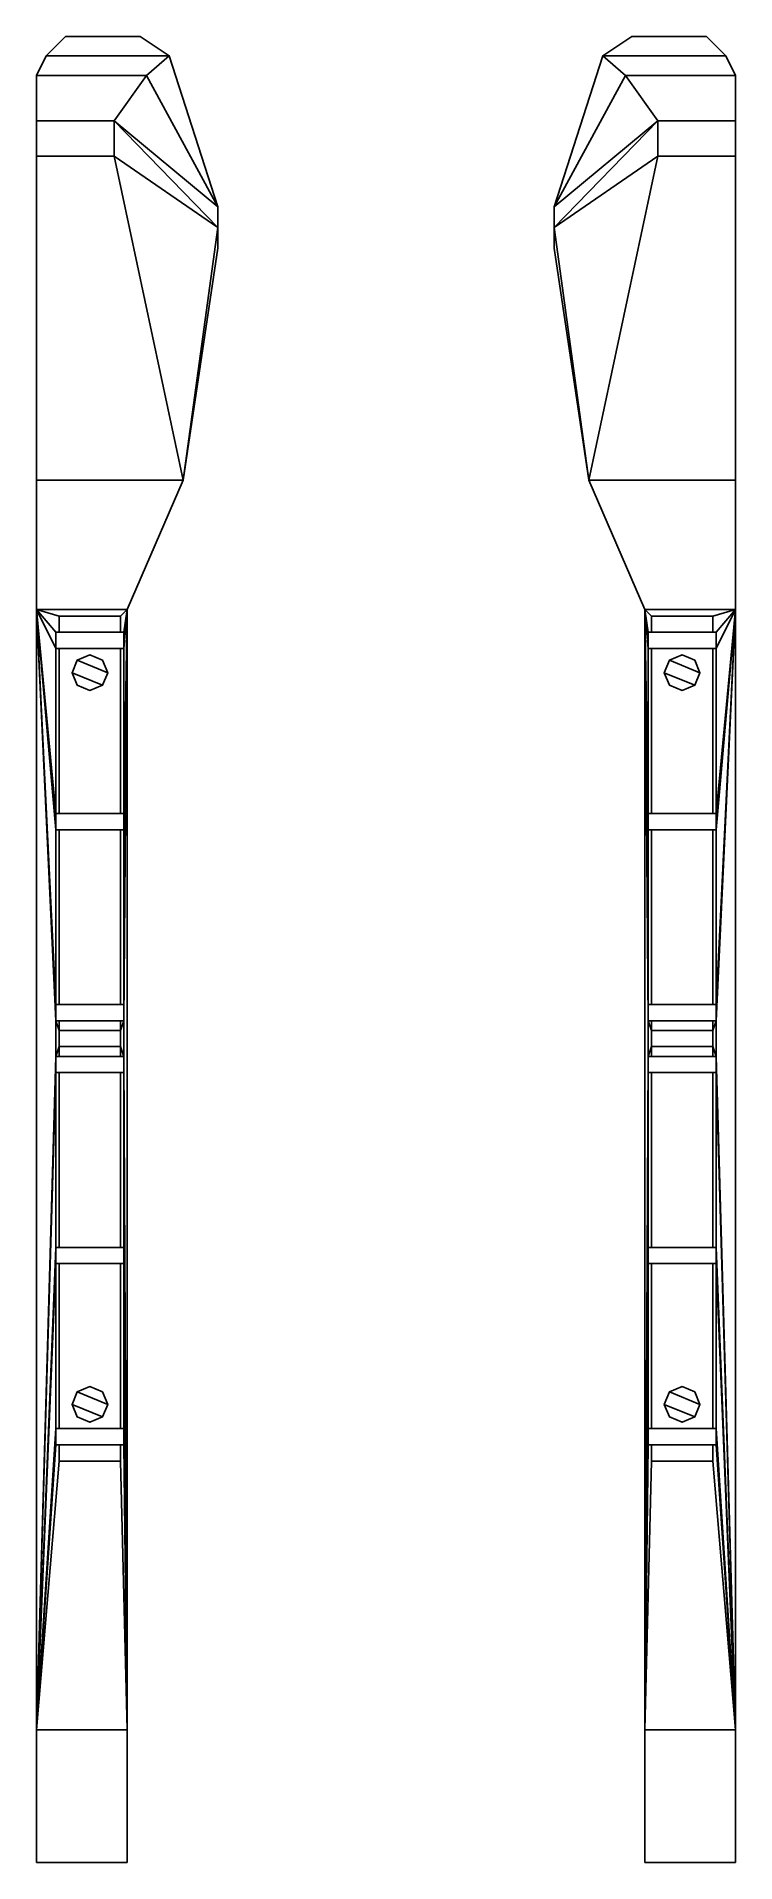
# Model space of a CAD drawing. Extents: x -1.08 to 1.08, y -2.81 to 2.83.
import ezdxf

# ---------------------------------------------------------------- set-up
doc = ezdxf.new("R2010")
doc.units = 0
doc.layers.add('FENDERS', color=1, linetype='CONTINUOUS')

msp = doc.modelspace()

# ---------------------------------------------------------------- linework, layer by layer
at = {"layer": 'FENDERS'}
for points in [[(-0.99, 2.83, 1.03), (-1.05, 2.77, 0.97), (-1.05, 2.77, 1.06), (-0.99, 2.83, 1.03)], [(-0.99, 2.83, 1.03), (-1.05, 2.77, 1.06), (-0.67, 2.77, 1.06), (-0.76, 2.83, 1.03)], [(-0.76, 2.83, 1.03), (-0.67, 2.77, 1.06), (-0.67, 2.77, 0.94), (-0.76, 2.83, 1.03)], [(0.76, 2.83, 1.03), (0.67, 2.77, 1.06), (1.05, 2.77, 1.06), (0.99, 2.83, 1.03)], [(0.76, 2.83, 1.03), (0.67, 2.77, 0.94), (0.67, 2.77, 1.06), (0.76, 2.83, 1.03)], [(0.99, 2.83, 1.03), (1.05, 2.77, 1.06), (1.05, 2.77, 0.97), (0.99, 2.83, 1.03)], [(-1.05, 2.77, 0.97), (-1.08, 2.71, 0.97), (-1.08, 2.71, 1.09), (-1.05, 2.77, 1.06)], [(-1.05, 2.77, 1.06), (-1.08, 2.71, 1.09), (-0.74, 2.71, 1.09), (-0.67, 2.77, 1.06)], [(-0.67, 2.77, 1.06), (-0.74, 2.71, 1.09), (-0.52, 2.3036, 0.6836)], [(-0.67, 2.77, 0.94), (-0.67, 2.77, 1.06), (-0.52, 2.3036, 0.6836)], [(0.52, 2.3036, 0.6836), (0.52, 2.3036, 0.6836), (0.74, 2.71, 1.09), (0.67, 2.77, 1.06)], [(0.67, 2.77, 0.94), (0.52, 2.3036, 0.6836), (0.67, 2.77, 1.06), (0.67, 2.77, 0.94)], [(0.67, 2.77, 1.06), (0.74, 2.71, 1.09), (1.08, 2.71, 1.09), (1.05, 2.77, 1.06)], [(1.05, 2.77, 1.06), (1.08, 2.71, 1.09), (1.08, 2.71, 0.97), (1.05, 2.77, 0.97)], [(-1.08, 2.71, 0.97), (-1.08, 2.57, 1.07), (-1.08, 2.57, 1.13), (-1.08, 2.71, 1.09)], [(-1.08, 2.71, 1.09), (-1.08, 2.57, 1.13), (-0.84, 2.57, 1.13), (-0.74, 2.71, 1.09)], [(-0.74, 2.71, 1.09), (-0.84, 2.57, 1.13), (-0.52, 2.3036, 0.6836)], [(0.52, 2.3036, 0.6836), (0.52, 2.3036, 0.6836), (0.84, 2.57, 1.13), (0.74, 2.71, 1.09)], [(0.74, 2.71, 1.09), (0.84, 2.57, 1.13), (1.08, 2.57, 1.13), (1.08, 2.71, 1.09)], [(1.08, 2.71, 1.09), (1.08, 2.57, 1.13), (1.08, 2.57, 1.07), (1.08, 2.71, 0.97)], [(-1.08, 2.57, 1.07), (-1.08, 2.46, 1.08), (-1.08, 2.46, 1.15), (-1.08, 2.57, 1.13)], [(-1.08, 2.57, 1.13), (-1.08, 2.46, 1.15), (-0.84, 2.46, 1.15), (-0.84, 2.57, 1.13)], [(-0.84, 2.57, 1.13), (-0.84, 2.46, 1.15), (-0.52, 2.24, 0.71)], [(-0.52, 2.3036, 0.6836), (-0.84, 2.57, 1.13), (-0.52, 2.24, 0.71)], [(0.52, 2.24, 0.71), (0.52, 2.24, 0.71), (0.84, 2.46, 1.15), (0.84, 2.57, 1.13)], [(0.52, 2.3036, 0.6836), (0.52, 2.3036, 0.6836), (0.52, 2.24, 0.71), (0.84, 2.57, 1.13)], [(0.84, 2.57, 1.13), (0.84, 2.46, 1.15), (1.08, 2.46, 1.15), (1.08, 2.57, 1.13)], [(1.08, 2.57, 1.13), (1.08, 2.46, 1.15), (1.08, 2.46, 1.08), (1.08, 2.57, 1.07)], [(-1.08, 2.46, 1.15), (-1.08, 1.46, 1.25), (-0.6265, 1.46, 1.25), (-0.84, 2.46, 1.15)], [(-1.08, 2.46, 1.08), (-1.08, 1.46, 1.19), (-1.08, 1.46, 1.25), (-1.08, 2.46, 1.15)], [(-0.84, 2.46, 1.15), (-0.6265, 1.46, 1.25), (-0.52, 2.24, 0.71)], [(0.52, 2.24, 0.71), (0.52, 2.24, 0.71), (0.6265, 1.46, 1.25), (0.84, 2.46, 1.15)], [(0.84, 2.46, 1.15), (0.6265, 1.46, 1.25), (1.08, 1.46, 1.25), (1.08, 2.46, 1.15)], [(1.08, 2.46, 1.15), (1.08, 1.46, 1.25), (1.08, 1.46, 1.19), (1.08, 2.46, 1.08)], [(-0.52, 2.24, 0.71), (-0.6265, 1.46, 1.25), (-0.52, 2.1764, 0.6836)], [(0.52, 2.1764, 0.6836), (0.52, 2.1764, 0.6836), (0.6265, 1.46, 1.25), (0.52, 2.24, 0.71)], [(-1.08, 1.46, 1.19), (-1.08, 1.06, 1.19), (-1.08, 1.06, 1.22), (-1.08, 1.46, 1.25)], [(-1.08, 1.46, 1.25), (-1.08, 1.06, 1.25), (-0.8, 1.06, 1.25), (-0.6265, 1.46, 1.25)], [(-1.08, 1.46, 1.25), (-1.08, 1.06, 1.22), (-1.08, 1.06, 1.25), (-1.08, 1.46, 1.25)], [(0.6265, 1.46, 1.25), (0.8, 1.06, 1.25), (1.08, 1.06, 1.25), (1.08, 1.46, 1.25)], [(1.08, 1.46, 1.25), (1.08, 1.06, 1.22), (1.08, 1.06, 1.19), (1.08, 1.46, 1.19)], [(1.08, 1.46, 1.25), (1.08, 1.06, 1.25), (1.08, 1.06, 1.22), (1.08, 1.46, 1.25)], [(-1.08, 1.06, 1.22), (-1.08, -2.4, 1.22), (-1.08, -2.4, 1.25), (-1.08, 1.06, 1.25)], [(-0.82, 1.04, 1.25), (-0.8, 1.06, 1.25), (-1.08, 1.06, 1.25), (-1.01, 1.04, 1.25)], [(-1.08, 1.06, 1.25), (-1.02, 0.99, 1.25), (-1.01, 0.99, 1.25), (-1.01, 1.04, 1.25)], [(-1.02, -0.32, 1.25), (-1.02, -0.21, 1.25), (-1.08, 1.06, 1.25), (-1.08, -2.4, 1.25)], [(-1.08, 1.06, 1.25), (-1.08, 1.06, 1.25), (-1.02, 0.94, 1.25), (-1.02, 0.99, 1.25)], [(-1.08, 1.06, 1.25), (-1.08, 1.06, 1.25), (-1.02, 0.43, 1.25), (-1.02, 0.94, 1.25)], [(-1.08, 1.06, 1.25), (-1.08, 1.06, 1.25), (-1.02, 0.38, 1.25), (-1.02, 0.43, 1.25)], [(-1.08, 1.06, 1.25), (-1.08, 1.06, 1.25), (-1.02, -0.16, 1.25), (-1.02, 0.38, 1.25)], [(-1.02, -0.16, 1.25), (-1.08, 1.06, 1.25), (-1.08, 1.06, 1.25), (-1.02, -0.21, 1.25)], [(-1.01, 1.04, 1.25), (-1.01, 0.99, 1.25), (-1.01, 0.99, 1.37), (-1.01, 1.04, 1.37)], [(-1.01, 1.04, 1.37), (-1.01, 0.99, 1.37), (-0.82, 0.99, 1.37), (-0.82, 1.04, 1.37)], [(-0.82, 1.04, 1.37), (-0.82, 1.04, 1.25), (-1.01, 1.04, 1.25), (-1.01, 1.04, 1.37)], [(-0.82, 0.99, 1.25), (-0.81, 0.99, 1.25), (-0.8, 1.06, 1.25), (-0.82, 1.04, 1.25)], [(-0.82, 0.99, 1.25), (-0.81, 0.99, 1.25), (-0.8, 1.06, 1.25), (-0.82, 1.04, 1.25)], [(-0.82, 0.99, 1.37), (-0.82, 0.99, 1.25), (-0.82, 1.04, 1.25), (-0.82, 1.04, 1.37)], [(-0.81, -0.21, 1.25), (-0.81, -0.32, 1.25), (-0.8, -2.4, 1.25), (-0.8, 1.06, 1.25)], [(-0.8, 1.06, 1.25), (-0.8, 1.06, 1.25), (-0.81, -0.16, 1.25), (-0.81, -0.21, 1.25)], [(-0.81, -0.16, 1.25), (-0.8, 1.06, 1.25), (-0.8, 1.06, 1.25), (-0.81, 0.38, 1.25)], [(-0.81, 0.43, 1.25), (-0.8, 1.06, 1.25), (-0.8, 1.06, 1.25), (-0.81, 0.94, 1.25)], [(-0.81, 0.38, 1.25), (-0.8, 1.06, 1.25), (-0.8, 1.06, 1.25), (-0.81, 0.43, 1.25)], [(-0.81, 0.94, 1.25), (-0.8, 1.06, 1.25), (-0.8, 1.06, 1.25), (-0.81, 0.99, 1.25)], [(0.81, -0.32, 1.25), (0.81, -0.21, 1.25), (0.8, 1.06, 1.25), (0.8, -2.4, 1.25)], [(0.8, 1.06, 1.25), (0.81, 0.99, 1.25), (0.82, 0.99, 1.25), (0.82, 1.04, 1.25)], [(0.8, 1.06, 1.25), (0.8, 1.06, 1.25), (0.81, 0.94, 1.25), (0.81, 0.99, 1.25)], [(0.8, 1.06, 1.25), (0.8, 1.06, 1.25), (0.81, 0.38, 1.25), (0.81, 0.43, 1.25)], [(0.8, 1.06, 1.25), (0.8, 1.06, 1.25), (0.81, 0.43, 1.25), (0.81, 0.94, 1.25)], [(0.8, 1.06, 1.25), (0.8, 1.06, 1.25), (0.81, -0.16, 1.25), (0.81, 0.38, 1.25)], [(0.81, -0.16, 1.25), (0.8, 1.06, 1.25), (0.8, 1.06, 1.25), (0.81, -0.21, 1.25)], [(1.01, 1.04, 1.25), (1.08, 1.06, 1.25), (0.8, 1.06, 1.25), (0.82, 1.04, 1.25)], [(0.82, 1.04, 1.25), (0.82, 0.99, 1.25), (0.82, 0.99, 1.37), (0.82, 1.04, 1.37)], [(0.82, 1.04, 1.37), (0.82, 0.99, 1.37), (1.01, 0.99, 1.37), (1.01, 1.04, 1.37)], [(1.01, 1.04, 1.37), (1.01, 1.04, 1.25), (0.82, 1.04, 1.25), (0.82, 1.04, 1.37)], [(1.01, 0.99, 1.25), (1.02, 0.99, 1.25), (1.08, 1.06, 1.25), (1.01, 1.04, 1.25)], [(1.01, 0.99, 1.37), (1.01, 0.99, 1.25), (1.01, 1.04, 1.25), (1.01, 1.04, 1.37)], [(1.02, 0.94, 1.25), (1.08, 1.06, 1.25), (1.08, 1.06, 1.25), (1.02, 0.99, 1.25)], [(1.02, 0.43, 1.25), (1.08, 1.06, 1.25), (1.08, 1.06, 1.25), (1.02, 0.94, 1.25)], [(1.02, 0.38, 1.25), (1.08, 1.06, 1.25), (1.08, 1.06, 1.25), (1.02, 0.43, 1.25)], [(1.08, 1.06, 1.25), (1.08, 1.06, 1.25), (1.02, -0.16, 1.25), (1.02, -0.21, 1.25)], [(1.02, -0.16, 1.25), (1.08, 1.06, 1.25), (1.08, 1.06, 1.25), (1.02, 0.38, 1.25)], [(1.02, -0.21, 1.25), (1.02, -0.32, 1.25), (1.08, -2.4, 1.25), (1.08, 1.06, 1.25)], [(1.08, -2.4, 1.22), (1.08, 1.06, 1.22), (1.08, 1.06, 1.25), (1.08, -2.4, 1.25)], [(-1.01, 0.99, 1.25), (-1.02, 0.99, 1.25), (-1.02, 0.99, 1.38), (-1.01, 0.99, 1.37)], [(-1.01, 0.99, 1.37), (-1.02, 0.99, 1.38), (-0.81, 0.99, 1.38), (-0.82, 0.99, 1.37)], [(-1.02, 0.99, 1.38), (-1.02, 0.94, 1.38), (-0.81, 0.94, 1.38), (-0.81, 0.99, 1.38)], [(-1.02, 0.99, 1.25), (-1.02, 0.94, 1.25), (-1.02, 0.94, 1.38), (-1.02, 0.99, 1.38)], [(-0.81, 0.99, 1.38), (-0.81, 0.99, 1.25), (-0.82, 0.99, 1.25), (-0.82, 0.99, 1.37)], [(-0.81, 0.94, 1.38), (-0.81, 0.94, 1.25), (-0.81, 0.99, 1.25), (-0.81, 0.99, 1.38)], [(0.81, 0.99, 1.38), (0.81, 0.94, 1.38), (1.02, 0.94, 1.38), (1.02, 0.99, 1.38)], [(0.81, 0.99, 1.25), (0.81, 0.94, 1.25), (0.81, 0.94, 1.38), (0.81, 0.99, 1.38)], [(0.82, 0.99, 1.37), (0.81, 0.99, 1.38), (1.02, 0.99, 1.38), (1.01, 0.99, 1.37)], [(0.82, 0.99, 1.25), (0.81, 0.99, 1.25), (0.81, 0.99, 1.38), (0.82, 0.99, 1.37)], [(1.02, 0.99, 1.38), (1.02, 0.99, 1.25), (1.01, 0.99, 1.25), (1.01, 0.99, 1.37)], [(1.02, 0.94, 1.38), (1.02, 0.94, 1.25), (1.02, 0.99, 1.25), (1.02, 0.99, 1.38)], [(-1.02, 0.94, 1.38), (-1.02, 0.94, 1.25), (-1.01, 0.94, 1.25), (-1.01, 0.94, 1.37)], [(-0.82, 0.94, 1.37), (-0.81, 0.94, 1.38), (-1.02, 0.94, 1.38), (-1.01, 0.94, 1.37)], [(-1.02, 0.94, 1.25), (-1.02, 0.43, 1.25), (-1.01, 0.43, 1.25), (-1.01, 0.94, 1.25)], [(-1.01, 0.94, 1.25), (-1.01, 0.43, 1.25), (-1.01, 0.43, 1.37), (-1.01, 0.94, 1.37)], [(-1.01, 0.94, 1.37), (-1.01, 0.43, 1.37), (-0.82, 0.43, 1.37), (-0.82, 0.94, 1.37)], [(-0.86, 0.865, 1.39), (-0.9539, 0.9039, 1.39), (-0.97, 0.865, 1.39), (-0.8761, 0.8261, 1.39)], [(-0.9539, 0.9039, 1.37), (-0.97, 0.865, 1.37), (-0.97, 0.865, 1.39), (-0.9539, 0.9039, 1.39)], [(-0.8761, 0.9039, 1.39), (-0.915, 0.92, 1.39), (-0.9539, 0.9039, 1.39), (-0.86, 0.865, 1.39)], [(-0.915, 0.92, 1.37), (-0.9539, 0.9039, 1.37), (-0.9539, 0.9039, 1.39), (-0.915, 0.92, 1.39)], [(-0.8761, 0.9039, 1.37), (-0.915, 0.92, 1.37), (-0.915, 0.92, 1.39), (-0.8761, 0.9039, 1.39)], [(-0.86, 0.865, 1.37), (-0.8761, 0.9039, 1.37), (-0.8761, 0.9039, 1.39), (-0.86, 0.865, 1.39)], [(-0.82, 0.94, 1.25), (-0.81, 0.94, 1.25), (-0.81, 0.94, 1.38), (-0.82, 0.94, 1.37)], [(-0.82, 0.43, 1.37), (-0.82, 0.43, 1.25), (-0.82, 0.94, 1.25), (-0.82, 0.94, 1.37)], [(-0.82, 0.43, 1.25), (-0.81, 0.43, 1.25), (-0.81, 0.94, 1.25), (-0.82, 0.94, 1.25)], [(1.01, 0.94, 1.37), (1.02, 0.94, 1.38), (0.81, 0.94, 1.38), (0.82, 0.94, 1.37)], [(0.81, 0.94, 1.38), (0.81, 0.94, 1.25), (0.82, 0.94, 1.25), (0.82, 0.94, 1.37)], [(0.81, 0.94, 1.25), (0.81, 0.43, 1.25), (0.82, 0.43, 1.25), (0.82, 0.94, 1.25)], [(0.82, 0.94, 1.25), (0.82, 0.43, 1.25), (0.82, 0.43, 1.37), (0.82, 0.94, 1.37)], [(0.82, 0.94, 1.37), (0.82, 0.43, 1.37), (1.01, 0.43, 1.37), (1.01, 0.94, 1.37)], [(0.8761, 0.9039, 1.37), (0.86, 0.865, 1.37), (0.86, 0.865, 1.39), (0.8761, 0.9039, 1.39)], [(0.97, 0.865, 1.39), (0.8761, 0.9039, 1.39), (0.86, 0.865, 1.39), (0.9539, 0.8261, 1.39)], [(0.915, 0.92, 1.37), (0.8761, 0.9039, 1.37), (0.8761, 0.9039, 1.39), (0.915, 0.92, 1.39)], [(0.9539, 0.9039, 1.39), (0.915, 0.92, 1.39), (0.8761, 0.9039, 1.39), (0.97, 0.865, 1.39)], [(0.9539, 0.9039, 1.37), (0.915, 0.92, 1.37), (0.915, 0.92, 1.39), (0.9539, 0.9039, 1.39)], [(0.97, 0.865, 1.37), (0.9539, 0.9039, 1.37), (0.9539, 0.9039, 1.39), (0.97, 0.865, 1.39)], [(1.01, 0.43, 1.37), (1.01, 0.43, 1.25), (1.01, 0.94, 1.25), (1.01, 0.94, 1.37)], [(1.01, 0.94, 1.25), (1.02, 0.94, 1.25), (1.02, 0.94, 1.38), (1.01, 0.94, 1.37)], [(1.01, 0.43, 1.25), (1.02, 0.43, 1.25), (1.02, 0.94, 1.25), (1.01, 0.94, 1.25)], [(-0.8761, 0.8261, 1.39), (-0.97, 0.865, 1.39), (-0.9539, 0.8261, 1.39), (-0.915, 0.81, 1.39)], [(-0.97, 0.865, 1.37), (-0.9539, 0.8261, 1.37), (-0.9539, 0.8261, 1.39), (-0.97, 0.865, 1.39)], [(-0.8761, 0.8261, 1.37), (-0.86, 0.865, 1.37), (-0.86, 0.865, 1.39), (-0.8761, 0.8261, 1.39)], [(0.86, 0.865, 1.37), (0.8761, 0.8261, 1.37), (0.8761, 0.8261, 1.39), (0.86, 0.865, 1.39)], [(0.9539, 0.8261, 1.39), (0.86, 0.865, 1.39), (0.8761, 0.8261, 1.39), (0.915, 0.81, 1.39)], [(0.9539, 0.8261, 1.37), (0.97, 0.865, 1.37), (0.97, 0.865, 1.39), (0.9539, 0.8261, 1.39)], [(-0.9539, 0.8261, 1.37), (-0.915, 0.81, 1.37), (-0.915, 0.81, 1.39), (-0.9539, 0.8261, 1.39)], [(-0.915, 0.81, 1.37), (-0.8761, 0.8261, 1.37), (-0.8761, 0.8261, 1.39), (-0.915, 0.81, 1.39)], [(0.8761, 0.8261, 1.37), (0.915, 0.81, 1.37), (0.915, 0.81, 1.39), (0.8761, 0.8261, 1.39)], [(0.915, 0.81, 1.37), (0.9539, 0.8261, 1.37), (0.9539, 0.8261, 1.39), (0.915, 0.81, 1.39)], [(-1.02, 0.43, 1.25), (-1.02, 0.38, 1.25), (-1.02, 0.38, 1.38), (-1.02, 0.43, 1.38)], [(-1.02, 0.43, 1.38), (-1.02, 0.38, 1.38), (-0.81, 0.38, 1.38), (-0.81, 0.43, 1.38)], [(-1.01, 0.43, 1.37), (-1.02, 0.43, 1.38), (-0.81, 0.43, 1.38), (-0.82, 0.43, 1.37)], [(-1.01, 0.43, 1.25), (-1.02, 0.43, 1.25), (-1.02, 0.43, 1.38), (-1.01, 0.43, 1.37)], [(-0.81, 0.43, 1.38), (-0.81, 0.43, 1.25), (-0.82, 0.43, 1.25), (-0.82, 0.43, 1.37)], [(-0.81, 0.38, 1.38), (-0.81, 0.38, 1.25), (-0.81, 0.43, 1.25), (-0.81, 0.43, 1.38)], [(0.82, 0.43, 1.25), (0.81, 0.43, 1.25), (0.81, 0.43, 1.38), (0.82, 0.43, 1.37)], [(0.82, 0.43, 1.37), (0.81, 0.43, 1.38), (1.02, 0.43, 1.38), (1.01, 0.43, 1.37)], [(0.81, 0.43, 1.38), (0.81, 0.38, 1.38), (1.02, 0.38, 1.38), (1.02, 0.43, 1.38)], [(0.81, 0.43, 1.25), (0.81, 0.38, 1.25), (0.81, 0.38, 1.38), (0.81, 0.43, 1.38)], [(1.02, 0.43, 1.38), (1.02, 0.43, 1.25), (1.01, 0.43, 1.25), (1.01, 0.43, 1.37)], [(1.02, 0.38, 1.38), (1.02, 0.38, 1.25), (1.02, 0.43, 1.25), (1.02, 0.43, 1.38)], [(-0.82, 0.38, 1.37), (-0.81, 0.38, 1.38), (-1.02, 0.38, 1.38), (-1.01, 0.38, 1.37)], [(-1.02, 0.38, 1.38), (-1.02, 0.38, 1.25), (-1.01, 0.38, 1.25), (-1.01, 0.38, 1.37)], [(-1.02, 0.38, 1.25), (-1.02, -0.16, 1.25), (-1.01, -0.16, 1.25), (-1.01, 0.38, 1.25)], [(-1.01, 0.38, 1.25), (-1.01, -0.16, 1.25), (-1.01, -0.16, 1.37), (-1.01, 0.38, 1.37)], [(-1.01, 0.38, 1.37), (-1.01, -0.16, 1.37), (-0.82, -0.16, 1.37), (-0.82, 0.38, 1.37)], [(-0.82, -0.16, 1.37), (-0.82, -0.16, 1.25), (-0.82, 0.38, 1.25), (-0.82, 0.38, 1.37)], [(-0.82, 0.38, 1.25), (-0.81, 0.38, 1.25), (-0.81, 0.38, 1.38), (-0.82, 0.38, 1.37)], [(-0.82, -0.16, 1.25), (-0.81, -0.16, 1.25), (-0.81, 0.38, 1.25), (-0.82, 0.38, 1.25)], [(0.81, 0.38, 1.38), (0.81, 0.38, 1.25), (0.82, 0.38, 1.25), (0.82, 0.38, 1.37)], [(1.01, 0.38, 1.37), (1.02, 0.38, 1.38), (0.81, 0.38, 1.38), (0.82, 0.38, 1.37)], [(0.81, 0.38, 1.25), (0.81, -0.16, 1.25), (0.82, -0.16, 1.25), (0.82, 0.38, 1.25)], [(0.82, 0.38, 1.25), (0.82, -0.16, 1.25), (0.82, -0.16, 1.37), (0.82, 0.38, 1.37)], [(0.82, 0.38, 1.37), (0.82, -0.16, 1.37), (1.01, -0.16, 1.37), (1.01, 0.38, 1.37)], [(1.01, 0.38, 1.25), (1.02, 0.38, 1.25), (1.02, 0.38, 1.38), (1.01, 0.38, 1.37)], [(1.01, -0.16, 1.37), (1.01, -0.16, 1.25), (1.01, 0.38, 1.25), (1.01, 0.38, 1.37)], [(1.01, -0.16, 1.25), (1.02, -0.16, 1.25), (1.02, 0.38, 1.25), (1.01, 0.38, 1.25)], [(-1.02, -0.16, 1.38), (-1.02, -0.16, 1.25), (-1.02, -0.21, 1.25), (-1.02, -0.21, 1.38)], [(-0.81, -0.21, 1.38), (-0.81, -0.16, 1.38), (-1.02, -0.16, 1.38), (-1.02, -0.21, 1.38)], [(-1.01, -0.16, 1.25), (-1.02, -0.16, 1.25), (-1.02, -0.16, 1.38), (-1.01, -0.16, 1.37)], [(-1.01, -0.16, 1.37), (-1.02, -0.16, 1.38), (-0.81, -0.16, 1.38), (-0.82, -0.16, 1.37)], [(-0.81, -0.16, 1.38), (-0.81, -0.16, 1.25), (-0.82, -0.16, 1.25), (-0.82, -0.16, 1.37)], [(-0.81, -0.21, 1.25), (-0.81, -0.16, 1.25), (-0.81, -0.16, 1.38), (-0.81, -0.21, 1.38)], [(0.82, -0.16, 1.37), (0.81, -0.16, 1.38), (1.02, -0.16, 1.38), (1.01, -0.16, 1.37)], [(0.82, -0.16, 1.25), (0.81, -0.16, 1.25), (0.81, -0.16, 1.38), (0.82, -0.16, 1.37)], [(1.02, -0.21, 1.38), (1.02, -0.16, 1.38), (0.81, -0.16, 1.38), (0.81, -0.21, 1.38)], [(0.81, -0.16, 1.38), (0.81, -0.16, 1.25), (0.81, -0.21, 1.25), (0.81, -0.21, 1.38)], [(1.02, -0.16, 1.38), (1.02, -0.16, 1.25), (1.01, -0.16, 1.25), (1.01, -0.16, 1.37)], [(1.02, -0.21, 1.25), (1.02, -0.16, 1.25), (1.02, -0.16, 1.38), (1.02, -0.21, 1.38)], [(-1.02, -0.21, 1.38), (-1.02, -0.21, 1.25), (-1.01, -0.21, 1.25), (-1.01, -0.21, 1.37)], [(-0.82, -0.21, 1.37), (-0.81, -0.21, 1.38), (-1.02, -0.21, 1.38), (-1.01, -0.21, 1.37)], [(-1.01, -0.21, 1.25), (-1.02, -0.21, 1.25), (-1.01, -0.24, 1.25)], [(-1.01, -0.29, 1.25), (-1.01, -0.24, 1.25), (-1.02, -0.21, 1.25), (-1.02, -0.32, 1.25)], [(-0.82, -0.24, 1.37), (-0.82, -0.21, 1.37), (-1.01, -0.21, 1.37), (-1.01, -0.24, 1.37)], [(-1.01, -0.21, 1.37), (-1.01, -0.21, 1.25), (-1.01, -0.24, 1.25), (-1.01, -0.24, 1.37)], [(-0.82, -0.21, 1.25), (-0.81, -0.21, 1.25), (-0.81, -0.21, 1.38), (-0.82, -0.21, 1.37)], [(-0.82, -0.24, 1.25), (-0.82, -0.21, 1.25), (-0.82, -0.21, 1.37), (-0.82, -0.24, 1.37)], [(-0.82, -0.24, 1.25), (-0.82, -0.29, 1.25), (-0.81, -0.32, 1.25), (-0.81, -0.21, 1.25)], [(-0.82, -0.24, 1.25), (-0.81, -0.21, 1.25), (-0.82, -0.21, 1.25), (-0.82, -0.24, 1.25)], [(1.01, -0.21, 1.37), (1.02, -0.21, 1.38), (0.81, -0.21, 1.38), (0.82, -0.21, 1.37)], [(0.81, -0.21, 1.38), (0.81, -0.21, 1.25), (0.82, -0.21, 1.25), (0.82, -0.21, 1.37)], [(0.82, -0.21, 1.25), (0.81, -0.21, 1.25), (0.82, -0.24, 1.25)], [(0.82, -0.29, 1.25), (0.82, -0.24, 1.25), (0.81, -0.21, 1.25), (0.81, -0.32, 1.25)], [(0.82, -0.21, 1.37), (0.82, -0.21, 1.25), (0.82, -0.24, 1.25), (0.82, -0.24, 1.37)], [(1.01, -0.24, 1.37), (1.01, -0.21, 1.37), (0.82, -0.21, 1.37), (0.82, -0.24, 1.37)], [(1.01, -0.21, 1.25), (1.02, -0.21, 1.25), (1.02, -0.21, 1.38), (1.01, -0.21, 1.37)], [(1.01, -0.24, 1.25), (1.01, -0.21, 1.25), (1.01, -0.21, 1.37), (1.01, -0.24, 1.37)], [(1.01, -0.24, 1.25), (1.01, -0.29, 1.25), (1.02, -0.32, 1.25), (1.02, -0.21, 1.25)], [(1.01, -0.24, 1.25), (1.02, -0.21, 1.25), (1.01, -0.21, 1.25), (1.01, -0.24, 1.25)], [(-1.01, -0.24, 1.37), (-1.01, -0.24, 1.25), (-0.82, -0.24, 1.25), (-0.82, -0.24, 1.37)], [(-0.82, -0.29, 1.25), (-0.82, -0.24, 1.25), (-1.01, -0.24, 1.25), (-1.01, -0.29, 1.25)], [(0.82, -0.24, 1.37), (0.82, -0.24, 1.25), (1.01, -0.24, 1.25), (1.01, -0.24, 1.37)], [(0.82, -0.24, 1.25), (0.82, -0.29, 1.25), (1.01, -0.29, 1.25), (1.01, -0.24, 1.25)], [(-1.08, -2.4, 1.25), (-1.08, -2.4, 1.25), (-1.02, -0.37, 1.25), (-1.02, -0.32, 1.25)], [(-1.01, -0.29, 1.25), (-1.02, -0.32, 1.25), (-1.01, -0.32, 1.25), (-1.01, -0.29, 1.25)], [(-1.01, -0.32, 1.25), (-1.02, -0.32, 1.25), (-1.02, -0.32, 1.38), (-1.01, -0.32, 1.37)], [(-1.01, -0.32, 1.37), (-1.02, -0.32, 1.38), (-0.81, -0.32, 1.38), (-0.82, -0.32, 1.37)], [(-1.02, -0.32, 1.38), (-1.02, -0.37, 1.38), (-0.81, -0.37, 1.38), (-0.81, -0.32, 1.38)], [(-1.02, -0.32, 1.25), (-1.02, -0.37, 1.25), (-1.02, -0.37, 1.38), (-1.02, -0.32, 1.38)], [(-0.82, -0.29, 1.37), (-0.82, -0.29, 1.25), (-1.01, -0.29, 1.25), (-1.01, -0.29, 1.37)], [(-1.01, -0.29, 1.25), (-1.01, -0.32, 1.25), (-1.01, -0.32, 1.37), (-1.01, -0.29, 1.37)], [(-1.01, -0.29, 1.37), (-1.01, -0.32, 1.37), (-0.82, -0.32, 1.37), (-0.82, -0.29, 1.37)], [(-0.82, -0.32, 1.37), (-0.82, -0.32, 1.25), (-0.82, -0.29, 1.25), (-0.82, -0.29, 1.37)], [(-0.82, -0.32, 1.25), (-0.81, -0.32, 1.25), (-0.82, -0.29, 1.25)], [(-0.81, -0.32, 1.38), (-0.81, -0.32, 1.25), (-0.82, -0.32, 1.25), (-0.82, -0.32, 1.37)], [(-0.81, -0.37, 1.38), (-0.81, -0.37, 1.25), (-0.81, -0.32, 1.25), (-0.81, -0.32, 1.38)], [(-0.81, -0.37, 1.25), (-0.8, -2.4, 1.25), (-0.8, -2.4, 1.25), (-0.81, -0.32, 1.25)], [(0.8, -2.4, 1.25), (0.8, -2.4, 1.25), (0.81, -0.37, 1.25), (0.81, -0.32, 1.25)], [(0.82, -0.29, 1.25), (0.81, -0.32, 1.25), (0.82, -0.32, 1.25), (0.82, -0.29, 1.25)], [(0.81, -0.32, 1.25), (0.81, -0.37, 1.25), (0.81, -0.37, 1.38), (0.81, -0.32, 1.38)], [(0.81, -0.32, 1.38), (0.81, -0.37, 1.38), (1.02, -0.37, 1.38), (1.02, -0.32, 1.38)], [(0.82, -0.32, 1.37), (0.81, -0.32, 1.38), (1.02, -0.32, 1.38), (1.01, -0.32, 1.37)], [(0.82, -0.32, 1.25), (0.81, -0.32, 1.25), (0.81, -0.32, 1.38), (0.82, -0.32, 1.37)], [(0.82, -0.29, 1.37), (0.82, -0.32, 1.37), (1.01, -0.32, 1.37), (1.01, -0.29, 1.37)], [(0.82, -0.29, 1.25), (0.82, -0.32, 1.25), (0.82, -0.32, 1.37), (0.82, -0.29, 1.37)], [(1.01, -0.29, 1.37), (1.01, -0.29, 1.25), (0.82, -0.29, 1.25), (0.82, -0.29, 1.37)], [(1.01, -0.32, 1.37), (1.01, -0.32, 1.25), (1.01, -0.29, 1.25), (1.01, -0.29, 1.37)], [(1.01, -0.32, 1.25), (1.02, -0.32, 1.25), (1.01, -0.29, 1.25)], [(1.02, -0.32, 1.38), (1.02, -0.32, 1.25), (1.01, -0.32, 1.25), (1.01, -0.32, 1.37)], [(1.02, -0.37, 1.38), (1.02, -0.37, 1.25), (1.02, -0.32, 1.25), (1.02, -0.32, 1.38)], [(1.02, -0.37, 1.25), (1.08, -2.4, 1.25), (1.08, -2.4, 1.25), (1.02, -0.32, 1.25)], [(-1.02, -0.37, 1.25), (-1.08, -2.4, 1.25), (-1.08, -2.4, 1.25), (-1.02, -0.91, 1.25)], [(-1.02, -0.37, 1.38), (-1.02, -0.37, 1.25), (-1.01, -0.37, 1.25), (-1.01, -0.37, 1.37)], [(-0.82, -0.37, 1.37), (-0.81, -0.37, 1.38), (-1.02, -0.37, 1.38), (-1.01, -0.37, 1.37)], [(-1.01, -0.37, 1.25), (-1.02, -0.37, 1.25), (-1.02, -0.91, 1.25), (-1.01, -0.91, 1.25)], [(-0.82, -0.91, 1.37), (-0.82, -0.37, 1.37), (-1.01, -0.37, 1.37), (-1.01, -0.91, 1.37)], [(-1.01, -0.37, 1.37), (-1.01, -0.37, 1.25), (-1.01, -0.91, 1.25), (-1.01, -0.91, 1.37)], [(-0.82, -0.91, 1.25), (-0.82, -0.37, 1.25), (-0.82, -0.37, 1.37), (-0.82, -0.91, 1.37)], [(-0.82, -0.37, 1.25), (-0.81, -0.37, 1.25), (-0.81, -0.37, 1.38), (-0.82, -0.37, 1.37)], [(-0.81, -0.91, 1.25), (-0.81, -0.37, 1.25), (-0.82, -0.37, 1.25), (-0.82, -0.91, 1.25)], [(-0.8, -2.4, 1.25), (-0.8, -2.4, 1.25), (-0.81, -0.37, 1.25), (-0.81, -0.91, 1.25)], [(0.81, -0.37, 1.25), (0.8, -2.4, 1.25), (0.8, -2.4, 1.25), (0.81, -0.91, 1.25)], [(1.01, -0.37, 1.37), (1.02, -0.37, 1.38), (0.81, -0.37, 1.38), (0.82, -0.37, 1.37)], [(0.81, -0.37, 1.38), (0.81, -0.37, 1.25), (0.82, -0.37, 1.25), (0.82, -0.37, 1.37)], [(0.82, -0.37, 1.25), (0.81, -0.37, 1.25), (0.81, -0.91, 1.25), (0.82, -0.91, 1.25)], [(0.82, -0.37, 1.37), (0.82, -0.37, 1.25), (0.82, -0.91, 1.25), (0.82, -0.91, 1.37)], [(1.01, -0.91, 1.37), (1.01, -0.37, 1.37), (0.82, -0.37, 1.37), (0.82, -0.91, 1.37)], [(1.01, -0.37, 1.25), (1.02, -0.37, 1.25), (1.02, -0.37, 1.38), (1.01, -0.37, 1.37)], [(1.01, -0.91, 1.25), (1.01, -0.37, 1.25), (1.01, -0.37, 1.37), (1.01, -0.91, 1.37)], [(1.02, -0.91, 1.25), (1.02, -0.37, 1.25), (1.01, -0.37, 1.25), (1.01, -0.91, 1.25)], [(1.08, -2.4, 1.25), (1.08, -2.4, 1.25), (1.02, -0.37, 1.25), (1.02, -0.91, 1.25)], [(-1.02, -0.91, 1.25), (-1.08, -2.4, 1.25), (-1.08, -2.4, 1.25), (-1.02, -0.96, 1.25)], [(-1.01, -0.91, 1.37), (-1.02, -0.91, 1.38), (-0.81, -0.91, 1.38), (-0.82, -0.91, 1.37)], [(-1.01, -0.91, 1.25), (-1.02, -0.91, 1.25), (-1.02, -0.91, 1.38), (-1.01, -0.91, 1.37)], [(-0.81, -0.96, 1.38), (-0.81, -0.91, 1.38), (-1.02, -0.91, 1.38), (-1.02, -0.96, 1.38)], [(-1.02, -0.91, 1.38), (-1.02, -0.91, 1.25), (-1.02, -0.96, 1.25), (-1.02, -0.96, 1.38)], [(-0.81, -0.91, 1.38), (-0.81, -0.91, 1.25), (-0.82, -0.91, 1.25), (-0.82, -0.91, 1.37)], [(-0.81, -0.96, 1.25), (-0.81, -0.91, 1.25), (-0.81, -0.91, 1.38), (-0.81, -0.96, 1.38)], [(-0.8, -2.4, 1.25), (-0.8, -2.4, 1.25), (-0.81, -0.91, 1.25), (-0.81, -0.96, 1.25)], [(0.81, -0.91, 1.25), (0.8, -2.4, 1.25), (0.8, -2.4, 1.25), (0.81, -0.96, 1.25)], [(0.81, -0.91, 1.38), (0.81, -0.91, 1.25), (0.81, -0.96, 1.25), (0.81, -0.96, 1.38)], [(1.02, -0.96, 1.38), (1.02, -0.91, 1.38), (0.81, -0.91, 1.38), (0.81, -0.96, 1.38)], [(0.82, -0.91, 1.25), (0.81, -0.91, 1.25), (0.81, -0.91, 1.38), (0.82, -0.91, 1.37)], [(0.82, -0.91, 1.37), (0.81, -0.91, 1.38), (1.02, -0.91, 1.38), (1.01, -0.91, 1.37)], [(1.02, -0.91, 1.38), (1.02, -0.91, 1.25), (1.01, -0.91, 1.25), (1.01, -0.91, 1.37)], [(1.02, -0.96, 1.25), (1.02, -0.91, 1.25), (1.02, -0.91, 1.38), (1.02, -0.96, 1.38)], [(1.08, -2.4, 1.25), (1.08, -2.4, 1.25), (1.02, -0.91, 1.25), (1.02, -0.96, 1.25)], [(-1.02, -0.96, 1.25), (-1.08, -2.4, 1.25), (-1.08, -2.4, 1.25), (-1.02, -1.47, 1.25)], [(-0.82, -0.96, 1.37), (-0.81, -0.96, 1.38), (-1.02, -0.96, 1.38), (-1.01, -0.96, 1.37)], [(-1.02, -0.96, 1.38), (-1.02, -0.96, 1.25), (-1.01, -0.96, 1.25), (-1.01, -0.96, 1.37)], [(-1.01, -0.96, 1.25), (-1.02, -0.96, 1.25), (-1.02, -1.47, 1.25), (-1.01, -1.47, 1.25)], [(-0.82, -1.47, 1.37), (-0.82, -0.96, 1.37), (-1.01, -0.96, 1.37), (-1.01, -1.47, 1.37)], [(-1.01, -0.96, 1.37), (-1.01, -0.96, 1.25), (-1.01, -1.47, 1.25), (-1.01, -1.47, 1.37)], [(-0.82, -1.47, 1.25), (-0.82, -0.96, 1.25), (-0.82, -0.96, 1.37), (-0.82, -1.47, 1.37)], [(-0.82, -0.96, 1.25), (-0.81, -0.96, 1.25), (-0.81, -0.96, 1.38), (-0.82, -0.96, 1.37)], [(-0.81, -1.47, 1.25), (-0.81, -0.96, 1.25), (-0.82, -0.96, 1.25), (-0.82, -1.47, 1.25)], [(-0.8, -2.4, 1.25), (-0.8, -2.4, 1.25), (-0.81, -0.96, 1.25), (-0.81, -1.47, 1.25)], [(0.81, -0.96, 1.25), (0.8, -2.4, 1.25), (0.8, -2.4, 1.25), (0.81, -1.47, 1.25)], [(0.81, -0.96, 1.38), (0.81, -0.96, 1.25), (0.82, -0.96, 1.25), (0.82, -0.96, 1.37)], [(1.01, -0.96, 1.37), (1.02, -0.96, 1.38), (0.81, -0.96, 1.38), (0.82, -0.96, 1.37)], [(0.82, -0.96, 1.25), (0.81, -0.96, 1.25), (0.81, -1.47, 1.25), (0.82, -1.47, 1.25)], [(0.82, -0.96, 1.37), (0.82, -0.96, 1.25), (0.82, -1.47, 1.25), (0.82, -1.47, 1.37)], [(1.01, -1.47, 1.37), (1.01, -0.96, 1.37), (0.82, -0.96, 1.37), (0.82, -1.47, 1.37)], [(1.01, -0.96, 1.25), (1.02, -0.96, 1.25), (1.02, -0.96, 1.38), (1.01, -0.96, 1.37)], [(1.01, -1.47, 1.25), (1.01, -0.96, 1.25), (1.01, -0.96, 1.37), (1.01, -1.47, 1.37)], [(1.02, -1.47, 1.25), (1.02, -0.96, 1.25), (1.01, -0.96, 1.25), (1.01, -1.47, 1.25)], [(1.08, -2.4, 1.25), (1.08, -2.4, 1.25), (1.02, -0.96, 1.25), (1.02, -1.47, 1.25)], [(-0.915, -1.34, 1.37), (-0.9539, -1.3561, 1.37), (-0.9539, -1.3561, 1.39), (-0.915, -1.34, 1.39)], [(-0.9539, -1.3561, 1.39), (-0.86, -1.395, 1.39), (-0.8761, -1.3561, 1.39), (-0.915, -1.34, 1.39)], [(-0.8761, -1.3561, 1.37), (-0.915, -1.34, 1.37), (-0.915, -1.34, 1.39), (-0.8761, -1.3561, 1.39)], [(0.8761, -1.3561, 1.39), (0.97, -1.395, 1.39), (0.9539, -1.3561, 1.39), (0.915, -1.34, 1.39)], [(0.915, -1.34, 1.37), (0.8761, -1.3561, 1.37), (0.8761, -1.3561, 1.39), (0.915, -1.34, 1.39)], [(0.9539, -1.3561, 1.37), (0.915, -1.34, 1.37), (0.915, -1.34, 1.39), (0.9539, -1.3561, 1.39)], [(-0.9539, -1.3561, 1.37), (-0.97, -1.395, 1.37), (-0.97, -1.395, 1.39), (-0.9539, -1.3561, 1.39)], [(-0.97, -1.395, 1.39), (-0.8761, -1.4339, 1.39), (-0.86, -1.395, 1.39), (-0.9539, -1.3561, 1.39)], [(-0.97, -1.395, 1.37), (-0.9539, -1.4339, 1.37), (-0.9539, -1.4339, 1.39), (-0.97, -1.395, 1.39)], [(-0.9539, -1.4339, 1.39), (-0.915, -1.45, 1.39), (-0.8761, -1.4339, 1.39), (-0.97, -1.395, 1.39)], [(-0.86, -1.395, 1.37), (-0.8761, -1.3561, 1.37), (-0.8761, -1.3561, 1.39), (-0.86, -1.395, 1.39)], [(-0.8761, -1.4339, 1.37), (-0.86, -1.395, 1.37), (-0.86, -1.395, 1.39), (-0.8761, -1.4339, 1.39)], [(0.86, -1.395, 1.39), (0.9539, -1.4339, 1.39), (0.97, -1.395, 1.39), (0.8761, -1.3561, 1.39)], [(0.8761, -1.3561, 1.37), (0.86, -1.395, 1.37), (0.86, -1.395, 1.39), (0.8761, -1.3561, 1.39)], [(0.8761, -1.4339, 1.39), (0.915, -1.45, 1.39), (0.9539, -1.4339, 1.39), (0.86, -1.395, 1.39)], [(0.86, -1.395, 1.37), (0.8761, -1.4339, 1.37), (0.8761, -1.4339, 1.39), (0.86, -1.395, 1.39)], [(0.97, -1.395, 1.37), (0.9539, -1.3561, 1.37), (0.9539, -1.3561, 1.39), (0.97, -1.395, 1.39)], [(0.9539, -1.4339, 1.37), (0.97, -1.395, 1.37), (0.97, -1.395, 1.39), (0.9539, -1.4339, 1.39)], [(-0.9539, -1.4339, 1.37), (-0.915, -1.45, 1.37), (-0.915, -1.45, 1.39), (-0.9539, -1.4339, 1.39)], [(-0.915, -1.45, 1.37), (-0.8761, -1.4339, 1.37), (-0.8761, -1.4339, 1.39), (-0.915, -1.45, 1.39)], [(0.8761, -1.4339, 1.37), (0.915, -1.45, 1.37), (0.915, -1.45, 1.39), (0.8761, -1.4339, 1.39)], [(0.915, -1.45, 1.37), (0.9539, -1.4339, 1.37), (0.9539, -1.4339, 1.39), (0.915, -1.45, 1.39)], [(-1.02, -1.47, 1.25), (-1.08, -2.4, 1.25), (-1.08, -2.4, 1.25), (-1.02, -1.52, 1.25)], [(-1.01, -1.52, 1.25), (-1.02, -1.52, 1.25), (-1.08, -2.4, 1.25), (-1.01, -1.57, 1.25)], [(-1.02, -1.47, 1.38), (-1.02, -1.47, 1.25), (-1.02, -1.52, 1.25), (-1.02, -1.52, 1.38)], [(-0.81, -1.52, 1.38), (-0.81, -1.47, 1.38), (-1.02, -1.47, 1.38), (-1.02, -1.52, 1.38)], [(-1.01, -1.47, 1.25), (-1.02, -1.47, 1.25), (-1.02, -1.47, 1.38), (-1.01, -1.47, 1.37)], [(-1.01, -1.47, 1.37), (-1.02, -1.47, 1.38), (-0.81, -1.47, 1.38), (-0.82, -1.47, 1.37)], [(-1.02, -1.52, 1.38), (-1.02, -1.52, 1.25), (-1.01, -1.52, 1.25), (-1.01, -1.52, 1.37)], [(-0.82, -1.52, 1.37), (-0.81, -1.52, 1.38), (-1.02, -1.52, 1.38), (-1.01, -1.52, 1.37)], [(-0.82, -1.57, 1.37), (-0.82, -1.52, 1.37), (-1.01, -1.52, 1.37), (-1.01, -1.57, 1.37)], [(-1.01, -1.52, 1.37), (-1.01, -1.52, 1.25), (-1.01, -1.57, 1.25), (-1.01, -1.57, 1.37)], [(-0.81, -1.47, 1.38), (-0.81, -1.47, 1.25), (-0.82, -1.47, 1.25), (-0.82, -1.47, 1.37)], [(-0.82, -1.52, 1.25), (-0.81, -1.52, 1.25), (-0.81, -1.52, 1.38), (-0.82, -1.52, 1.37)], [(-0.82, -1.57, 1.25), (-0.82, -1.52, 1.25), (-0.82, -1.52, 1.37), (-0.82, -1.57, 1.37)], [(-0.8, -2.4, 1.25), (-0.81, -1.52, 1.25), (-0.82, -1.52, 1.25), (-0.82, -1.57, 1.25)], [(-0.81, -1.52, 1.25), (-0.81, -1.47, 1.25), (-0.81, -1.47, 1.38), (-0.81, -1.52, 1.38)], [(-0.8, -2.4, 1.25), (-0.8, -2.4, 1.25), (-0.81, -1.47, 1.25), (-0.81, -1.52, 1.25)], [(0.81, -1.47, 1.25), (0.8, -2.4, 1.25), (0.8, -2.4, 1.25), (0.81, -1.52, 1.25)], [(0.82, -1.52, 1.25), (0.81, -1.52, 1.25), (0.8, -2.4, 1.25), (0.82, -1.57, 1.25)], [(0.82, -1.52, 1.25), (0.81, -1.52, 1.25), (0.8, -2.4, 1.25), (0.82, -1.57, 1.25)], [(0.82, -1.47, 1.37), (0.81, -1.47, 1.38), (1.02, -1.47, 1.38), (1.01, -1.47, 1.37)], [(0.82, -1.47, 1.25), (0.81, -1.47, 1.25), (0.81, -1.47, 1.38), (0.82, -1.47, 1.37)], [(1.02, -1.52, 1.38), (1.02, -1.47, 1.38), (0.81, -1.47, 1.38), (0.81, -1.52, 1.38)], [(0.81, -1.47, 1.38), (0.81, -1.47, 1.25), (0.81, -1.52, 1.25), (0.81, -1.52, 1.38)], [(1.01, -1.52, 1.37), (1.02, -1.52, 1.38), (0.81, -1.52, 1.38), (0.82, -1.52, 1.37)], [(0.81, -1.52, 1.38), (0.81, -1.52, 1.25), (0.82, -1.52, 1.25), (0.82, -1.52, 1.37)], [(0.82, -1.52, 1.37), (0.82, -1.52, 1.25), (0.82, -1.57, 1.25), (0.82, -1.57, 1.37)], [(1.01, -1.57, 1.37), (1.01, -1.52, 1.37), (0.82, -1.52, 1.37), (0.82, -1.57, 1.37)], [(1.02, -1.47, 1.38), (1.02, -1.47, 1.25), (1.01, -1.47, 1.25), (1.01, -1.47, 1.37)], [(1.01, -1.52, 1.25), (1.02, -1.52, 1.25), (1.02, -1.52, 1.38), (1.01, -1.52, 1.37)], [(1.01, -1.57, 1.25), (1.01, -1.52, 1.25), (1.01, -1.52, 1.37), (1.01, -1.57, 1.37)], [(1.08, -2.4, 1.25), (1.02, -1.52, 1.25), (1.01, -1.52, 1.25), (1.01, -1.57, 1.25)], [(1.02, -1.52, 1.25), (1.02, -1.47, 1.25), (1.02, -1.47, 1.38), (1.02, -1.52, 1.38)], [(1.08, -2.4, 1.25), (1.08, -2.4, 1.25), (1.02, -1.47, 1.25), (1.02, -1.52, 1.25)], [(-1.01, -1.57, 1.25), (-1.08, -2.4, 1.25), (-0.8, -2.4, 1.25), (-0.82, -1.57, 1.25)], [(-1.01, -1.57, 1.37), (-1.01, -1.57, 1.25), (-0.82, -1.57, 1.25), (-0.82, -1.57, 1.37)], [(0.82, -1.57, 1.25), (0.8, -2.4, 1.25), (1.08, -2.4, 1.25), (1.01, -1.57, 1.25)], [(0.82, -1.57, 1.37), (0.82, -1.57, 1.25), (1.01, -1.57, 1.25), (1.01, -1.57, 1.37)], [(-1.08, -2.4, 1.25), (-1.08, -2.81, 0.99), (-0.8, -2.81, 0.99), (-0.8, -2.4, 1.25)], [(-1.08, -2.4, 1.22), (-1.08, -2.81, 0.94), (-1.08, -2.81, 0.99), (-1.08, -2.4, 1.25)], [(0.8, -2.4, 1.25), (0.8, -2.81, 0.99), (1.08, -2.81, 0.99), (1.08, -2.4, 1.25)], [(1.08, -2.4, 1.25), (1.08, -2.81, 0.99), (1.08, -2.81, 0.94), (1.08, -2.4, 1.22)]]:
    msp.add_3dface(points, dxfattribs=at)

doc.saveas('drawing.dxf')
